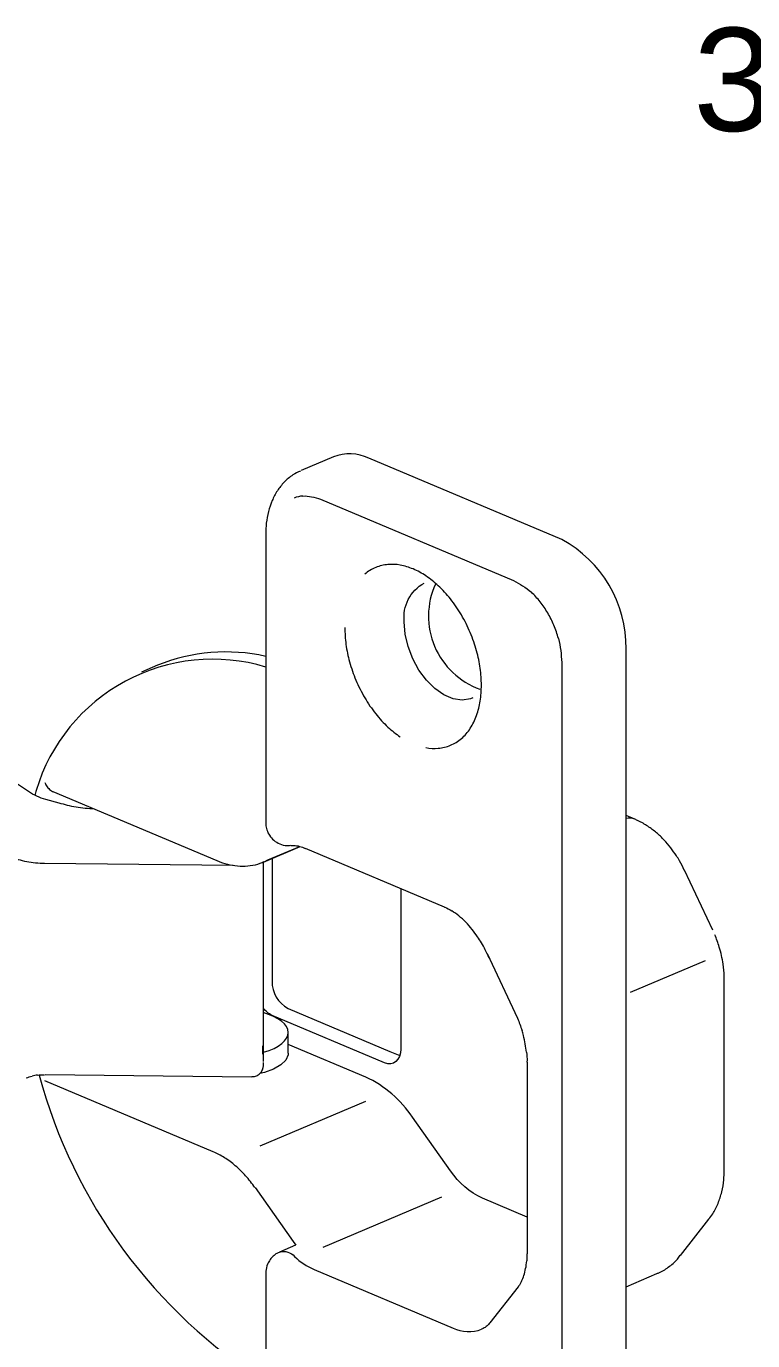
# Model space of a CAD drawing. Header units: metres. Extents: x -0.7 to 7.4, y 0 to 11.2.
# Drawn here: x -0.288 to -0.256, y 0.6891 to 0.747 of the extents above; entities that cross this region are included whole.
import ezdxf

# ---------------------------------------------------------------- set-up
doc = ezdxf.new("R2010")
doc.units = ezdxf.units.M
doc.header["$MEASUREMENT"] = 0
doc.layers.add('PDF3_Geometry_Num_Penna__7', color=7, linetype='Continuous', lineweight=18)
doc.layers.add('PDF3_Text_Num_Penna__7', color=7, linetype='Continuous', lineweight=18)
doc.styles.add('GENERATED_STYLE_1', font='Arial.ttf')

msp = doc.modelspace()

# ---------------------------------------------------------------- linework, layer by layer
at = {"layer": 'PDF3_Geometry_Num_Penna__7', "color": 7, "linetype": 'Continuous', "lineweight": 18, "flags": 128}
for points in [[(-0.2643300898717363, 0.6711617759539843), (-0.2642811595939585, 0.6711817431762065), (-0.2628679670939585, 0.6717798073428731, 0.3011765398331924), (-0.2615967323717363, 0.6742692895650955), (-0.2615967323717362, 0.7195846534539844, 0.2790798484097051), (-0.2644272801495141, 0.7244039153984287), (-0.2729207579272918, 0.7279860209539843, 0.2085315485358412), (-0.2744800357050696, 0.7280447584539843), (-0.2758932634828474, 0.727446800120651)], [(-0.2766489840384029, 0.7269245126206509, 0.04569877388974113), (-0.2769439062606253, 0.7265526848428733, 0.04511692082415005), (-0.2771767395939587, 0.7261187681762067, 0.03805561829664767), (-0.2773400757050691, 0.7256351098428729, 0.03869920232175186), (-0.2774317979272918, 0.7251225237317621)], [(-0.2774565982050696, 0.7246580565095398), (-0.2774565982050696, 0.7119167815095399, 0.01534379948469605), (-0.2774545520939588, 0.7118480956762064)], [(-0.2680155240384029, 0.718730155120651, 0.03536030216308433), (-0.268173568482847, 0.7194932134539844, 0.03160740580537351), (-0.2684526157050696, 0.7203007217873176, 0.03292698386834658), (-0.2688431407050695, 0.7210817717873177, 0.034596895907064), (-0.269323976816181, 0.7217845051206508, 0.01853462704773947), (-0.2695867962606255, 0.7220914217873173, 0.01859393788009244), (-0.2698630212606252, 0.7223694106762065, 0.04035238327142179), (-0.2704066518161807, 0.7228015634539843, 0.04701193371300235), (-0.2709700379272921, 0.7231067162317615, 0.05598910517568396), (-0.2715337768161807, 0.7232767551206508, 0.06632676305791975), (-0.2720774073717362, 0.7233035662317621, 0.07625255015890053), (-0.2726160990384028, 0.7231737440095397, 0.07987708304528725), (-0.2730972879272914, 0.722875999565095)], [(-0.2683367282050696, 0.7174221609539843), (-0.2684379754272918, 0.7173847665095399), (-0.2688094504272918, 0.7173293803984288), (-0.2692077365384029, 0.7173889998428732), (-0.2696148420939585, 0.7175604498428733), (-0.270012422649514, 0.7178373803984287), (-0.2703846032050696, 0.7182049748428733), (-0.2707130393161807, 0.7186505331762065), (-0.2709860893161807, 0.7191528887317621), (-0.2711892893161807, 0.7196898165095398), (-0.2713145254272918, 0.7202387387317621), (-0.2713575643161807, 0.7207742553984288, -0.3070462759785785), (-0.270480276538403, 0.7224873090095398)], [(-0.264572518760625, 0.7200485209539844, 0.03679147266622957), (-0.2647718382050696, 0.7206260181762065, 0.03207856393570532), (-0.2650452409828475, 0.7211700015095398, 0.03334958784323757), (-0.2653807326495137, 0.7216624792873179, 0.04240219958979632), (-0.2657652604272918, 0.7220798153984287)], [(-0.2774565982050696, 0.7192570287317621, 0.1526770766763461), (-0.2822204740384029, 0.7188637520650953), (-0.2829274407050695, 0.7185649492873176)], [(-0.2739255043161807, 0.7197799512317621, 0.03594083081763561), (-0.2737667543161807, 0.7190168928984287, 0.03247502562327642), (-0.2734877070939586, 0.7182093845650954, 0.03375267282934735), (-0.2730971820939584, 0.7174286873428731, 0.0347443204179279), (-0.2726163459828473, 0.7167256012317621, 0.01799249915213929), (-0.2723542320939583, 0.7164190373428733, 0.02046984172405366), (-0.272077301538403, 0.7161406956762064, 0.0404131137099843), (-0.271534376538403, 0.7157092484539843)], [(-0.2774565982050696, 0.7187857528984287, 0.4142327733331383), (-0.2875622704272919, 0.7133494473428732, 0.009093437261507072), (-0.2876229482050696, 0.7131381334539842)], [(-0.2704072162606251, 0.7152329984539842, 0.06479990792722648), (-0.269862880149514, 0.7152065401206511, 0.07533877441265258), (-0.2693241884828473, 0.7153363623428732, 0.07849668520618222), (-0.2688429995939586, 0.7156341067873179, 0.07033069736465841), (-0.2684524745939582, 0.7160853095650952, 0.0291586533450523), (-0.2682993690384028, 0.7163562428984287, 0.02532345896799065), (-0.268173427371736, 0.7166575151206508, 0.0497153539557254), (-0.2680157357050699, 0.7172865178984288)], [(-0.286547505149514, 0.7127885306762065), (-0.2871367145939585, 0.7129491503984288, -0.07838963160626032), (-0.2878973034828474, 0.713298047620651), (-0.2883444493161807, 0.7135924406762065, 0.07897320126684565), (-0.2891051440384029, 0.7139403853984287), (-0.2924971729272918, 0.7148567609539843), (-0.2924971729272918, 0.7148377109539843), (-0.2925659645939584, 0.7145868859539842), (-0.292750820149514, 0.7143462915095399), (-0.2930457423717363, 0.7141261581762065), (-0.2934376784828474, 0.713934952620651), (-0.2939118118161807, 0.7137807887317621), (-0.2944483868161807, 0.7136689581762065), (-0.295027295149514, 0.7136051053984287), (-0.2956245479272918, 0.7135906415095399), (-0.2962172145939584, 0.7136262720650954), (-0.2967809534828473, 0.7137109387317621), (-0.2972935395939584, 0.7138421720650955, 0.08700492683037421), (-0.2976518559828474, 0.7138822476206511)], [(-0.2610571234828474, 0.7120079745650953, 0.01132273591525517), (-0.2612115695939584, 0.7120781420650953), (-0.2615968029272918, 0.7122404198428732)], [(-0.2774083382050695, 0.7116096178984287, 0.06373367646705821), (-0.2772940382050684, 0.7113700817873183, 0.07395594274989288), (-0.277101068760625, 0.7111520651206512, 0.070347307534612), (-0.2768378965384033, 0.7109926095650945)], [(-0.2592382012606251, 0.7102433801206509, 0.01827155737163436), (-0.2593775484828471, 0.7104695106762067, 0.02093535604421914), (-0.2596308429272919, 0.7108247578984287, 0.02296841891772207), (-0.2599204734828475, 0.7111609551206508, 0.02780681791498341), (-0.2602587873717362, 0.7114819828984288, 0.02818090037974276), (-0.2606390818161807, 0.7117694967873177)], [(-0.2771795970939585, 0.710353693731762), (-0.2771795970939585, 0.7049406009539844, 0.2769737237512145), (-0.276471960149514, 0.7037356531762065), (-0.2719954218161807, 0.7018468809539843), (-0.2715593884828473, 0.701663083731762)], [(-0.2790344673717363, 0.710071930120651, 0.03729855896253972), (-0.2785864395939585, 0.7100137217873176, 0.0432973574191361), (-0.2781387645939585, 0.7100341828984288)], [(-0.2715165612606251, 0.7090280253984288), (-0.2715165612606251, 0.7019538431762066), (-0.2715303195939585, 0.701783098731762), (-0.2715701834828473, 0.7016303459539843), (-0.2716358001495141, 0.7015012292873176), (-0.2717239945939585, 0.7014010403984288), (-0.2718315918161807, 0.7013336598428732), (-0.271953300149514, 0.7013012042873177), (-0.2720862973717362, 0.7013057903984288), (-0.2722241629272918, 0.7013466773428731), (-0.2771789268161807, 0.7034365328984288, -0.1223850168217712), (-0.2775737204272918, 0.7037575253984287)], [(-0.2676227412606252, 0.7059624570650953, 0.01108826006637567), (-0.2677931329272916, 0.70632687650954, 0.01757096513027489), (-0.2679638773717363, 0.7066366153984287, 0.01198686680481796), (-0.2681300357050694, 0.7068980237317622, 0.02002111159728506), (-0.2683730995939584, 0.7072264598428732, 0.02458443187705047), (-0.2686528523717361, 0.7075411376206511, 0.02780478816082561), (-0.268956241260625, 0.7078198320650956, 0.02784578369284707), (-0.2692656273717362, 0.7080434931762065)], [(-0.2573240643161807, 0.705697238731762, 0.01586794827606063), (-0.2573935615384029, 0.7060771803984287, 0.02195137015238875), (-0.2574902226495142, 0.7064444220650954)], [(-0.2575466318161806, 0.6951512292873177, 0.03539388612646242), (-0.257382590149514, 0.6956592292873176, 0.04059694635313317), (-0.2572943957050696, 0.6961929820650955, 0.01671567006347767), (-0.2572765804272918, 0.696588798731762), (-0.2572765804272918, 0.7050367681762065, 0.01201953373661034), (-0.2572785559828471, 0.7051708942873176)], [(-0.2659789379272918, 0.7018082870650955, 0.01806971844240152), (-0.2660318545939585, 0.7021794092873176, 0.01758322772146721), (-0.266113346260625, 0.7025477092873177, 0.01405520089435266), (-0.2661764934828474, 0.7027717231762065)], [(-0.2659554782050696, 0.694551895120651), (-0.2679123365384029, 0.6953770423428731, -0.1369444930299151), (-0.2693172034828474, 0.6965819195650954), (-0.2710024229272918, 0.6989568195650955, 0.1372047333383661), (-0.2730551309828474, 0.7007186270650955), (-0.276467197649514, 0.7021583131762065)], [(-0.2777851401495141, 0.7008191334539844, 0.09088258191294231), (-0.277650731816182, 0.7009524834539852, 0.04487273373832106), (-0.2776041651495149, 0.7010367973428736, 0.02746298471645686), (-0.2775805290384036, 0.7011027667873179, 0.02498186823045499), (-0.2775660651495139, 0.7011690890095398, 0.01817320198097712), (-0.2775586568161796, 0.7012343528984286, 0.01309650765520867), (-0.2775516012606251, 0.7013292501206511, 0.0005410969152828898), (-0.2775494845939585, 0.7013613528984287)], [(-0.2783441165384029, 0.6963663723428732, 0.03447121993606313), (-0.2787960248717362, 0.6968084028984288, 0.0384054008488408), (-0.2792743915384031, 0.697164708453984)], [(-0.2779298143161807, 0.695847612620651), (-0.276244630149514, 0.6934730653984288), (-0.2761253912606251, 0.6933107523428732), (-0.276139855149514, 0.6933054606762066), (-0.2768468218161807, 0.693006305120651, -0.2960946313916417), (-0.2761915370939584, 0.6928138648428732, 0.08784909140422589), (-0.2753303359828474, 0.6922366498428733), (-0.2692124637606251, 0.689655727620651, 0.2050558463609064), (-0.2679530470939582, 0.6896049276206505)], [(-0.2661988243161805, 0.6917206770650952, 0.03391484878721302), (-0.2660940493161814, 0.6919774992873179, 0.03206240694093022), (-0.2660153798717362, 0.6922791242873175, 0.03186616451341089), (-0.2659684604272918, 0.6926177909539843)], [(-0.2615967323717363, 0.6914821640095399), (-0.2602353629272918, 0.692058250120651, 0.008434239080414482), (-0.2601808940384029, 0.6920825917873176)], [(-0.2663240604272918, 0.6915114798428732, 0.005748313030016996), (-0.2663496015384029, 0.6914790595650955), (-0.2675980820939585, 0.6898855623428732)]]:
    msp.add_lwpolyline(points, format="xyb", dxfattribs=at)
for points in [[(-0.2750402115384029, 0.7261823387317621), (-0.2665467337606252, 0.7226002331762066)], [(-0.264423787649514, 0.718985566231762), (-0.264423787649514, 0.6736702023428732)], [(-0.2868334315384029, 0.713302175120651), (-0.2796071315384029, 0.7102541751206509)], [(-0.277561302649514, 0.7101926506762065), (-0.2759441693161807, 0.7108763340095399)], [(-0.2773601134828473, 0.7102914990095399), (-0.275962055149514, 0.710883460120651)], [(-0.2757188854272918, 0.7107998165095398), (-0.2696010132050696, 0.7082203053984287)], [(-0.2871931237606251, 0.7101366648428732), (-0.2788869709828474, 0.7100530565095399)], [(-0.2775737204272918, 0.7101871120650953), (-0.2775737204272918, 0.7013994176206511)], [(-0.2775317045939585, 0.7102057387317621), (-0.2773602545939585, 0.7102914637317621)], [(-0.2577768193161807, 0.7071916053984287), (-0.2590252998717363, 0.7098388498428732)], [(-0.2677159098717362, 0.7061692906762065), (-0.2663742959828473, 0.7033149656762065)], [(-0.2614045037606251, 0.704459306231762), (-0.2580936843161807, 0.7058608923428732)], [(-0.2764671623717362, 0.7017752317873176), (-0.2764671623717362, 0.7026815178984287)], [(-0.2775840568161807, 0.7017249256762065), (-0.2775854679272918, 0.7020935784539842)], [(-0.2764670212606252, 0.7017750553984288), (-0.2764754879272918, 0.7016907415095399), (-0.2765774407050696, 0.7014660220650955), (-0.2767922823717363, 0.7012547081762065), (-0.277110135149514, 0.7010680887317621), (-0.2775158295939585, 0.7009149831762065), (-0.2777225573717362, 0.7008758248428731)], [(-0.2871655365384029, 0.7008252365095399), (-0.2780698670939585, 0.700732808731762)], [(-0.2659554782050696, 0.7013733473428733), (-0.2659554782050696, 0.6929257306762066)], [(-0.2797661637606252, 0.6974238942873177), (-0.2871819054272918, 0.700552327620651)], [(-0.2730613398717363, 0.6996435720650954), (-0.2777176537606252, 0.6976722498428732)], [(-0.2697240620939585, 0.6954193756762066), (-0.2749409398717362, 0.6932109867873176)], [(-0.2592017240384029, 0.6928564098428732), (-0.2579525379272918, 0.6944495542873176)], [(-0.2774565982050696, 0.692085555120651), (-0.2774565982050696, 0.6793435745650954)]]:
    msp.add_lwpolyline(points, dxfattribs=at)
at = {"layer": 'PDF3_Geometry_Num_Penna__7', "color": 7, "linetype": 'Continuous', "lineweight": 18}
for centre, radius, start, end in [((-0.2757503701953716, 0.7251840925698846), 0.001140130175961762, 93.57551078790654, 113.5550810195487), ((-0.2668681237468351, 0.7210299625206734), 0.003424594069702414, 155.6586711107532, 250.0912254685418), ((-0.2614678139401753, 0.7114365239960577), 0.0006908156757030048, 68.16713248524552, 100.7643972188088), ((-0.2873131466152306, 0.6990978392764168), 0.001717216913910302, 96.35831228122068, 104.5888020161335), ((-0.2650232861019985, 0.7068506518560155), 0.02320724919245032, 195.098108611001, 237.6056439836942)]:
    msp.add_arc(centre, radius, start, end, dxfattribs=at)
msp.add_ellipse((-0.27898271100858, 0.7026821091778908), major_axis=(-0.002515478972443586, 7.459569117966585e-07), ratio=0.4209415490993574, start_param=2.176673744311051, end_param=4.117977252222573, dxfattribs=at)
for points in [[(-0.2762591645939585, 0.7272501265095398), (-0.2764023923717362, 0.7271605209539843), (-0.2765311562606251, 0.7270479848428731), (-0.2766489840384028, 0.7269245126206508)], [(-0.2759317868161807, 0.7274201653984288), (-0.2760432645939584, 0.7273676015095397), (-0.2761550951495141, 0.7273139792873174), (-0.2762591645939586, 0.7272501265095397)], [(-0.2758214732050696, 0.7263220034539842), (-0.2755741759828473, 0.72633540900954), (-0.2753067704272918, 0.7262588562317623), (-0.2750400704272919, 0.7261823034539845)], [(-0.2774317979272918, 0.7251225237317621), (-0.2774469673717362, 0.7249701237317621), (-0.2774504951495141, 0.7248141959539843), (-0.2774536701495141, 0.7246579153984287)], [(-0.2665466632050696, 0.7226001626206511), (-0.2662799632050696, 0.7224512903984288), (-0.266012557649514, 0.722301712620651), (-0.2657652604272917, 0.722079815398429)], [(-0.2739784209828474, 0.7205239595650954), (-0.2739681904272918, 0.7202773678984288), (-0.273958312649514, 0.7200314817873177), (-0.2739255043161806, 0.719779951231762)], [(-0.2645725187606252, 0.7200485209539843), (-0.2644811493161807, 0.7196939792873176), (-0.264452221538403, 0.7193397903984288), (-0.2644236465384031, 0.71898560150954)], [(-0.2679626073717363, 0.7179861467873176), (-0.2679721323717362, 0.7182327384539843), (-0.2679827157050696, 0.718478977342873), (-0.2680155240384029, 0.7187301551206506)], [(-0.2680157357050696, 0.7172865178984288), (-0.2679825745939585, 0.7175101790095397), (-0.2679723440384029, 0.7177483040095397), (-0.2679624662606253, 0.7179860762317618)], [(-0.2871820818161807, 0.7136938995650953), (-0.2871503318161807, 0.713629341231762), (-0.2871185818161807, 0.7135644301206508), (-0.2870780123717363, 0.713507985676206)], [(-0.2870780123717362, 0.7135079856762064), (-0.2870374429272918, 0.7134511884539843), (-0.2869877012606251, 0.7134028578984287), (-0.286935490149514, 0.713361582898429)], [(-0.286935490149514, 0.7133615828984288), (-0.2869065623717362, 0.7133390051206511), (-0.2868762234828474, 0.71331854400954), (-0.286845179038403, 0.7133072551206509)], [(-0.2868451790384029, 0.713307255120651), (-0.2868407167132603, 0.713307255120651), (-0.2868371694412583, 0.7133033745650953), (-0.2868335373717363, 0.7133033745650953)], [(-0.2858059662606252, 0.712610025120651), (-0.2860645523717362, 0.7126541223428732), (-0.2863054995939585, 0.7127211501206508), (-0.286547505149514, 0.7127885306762062)], [(-0.2849896384828474, 0.7125239473428732), (-0.285267980149514, 0.7125458195650954), (-0.2855456162606251, 0.7125662806762064), (-0.285805966260625, 0.7126100251206509)], [(-0.2774545520939585, 0.7118480956762065), (-0.2774517298717363, 0.7117669567873176), (-0.2774337382050696, 0.7116865234539842), (-0.2774083382050696, 0.7116096178984288)], [(-0.2606390818161807, 0.7117694967873177), (-0.260773490149514, 0.7118605134539843), (-0.2609117790384029, 0.7119448273428733), (-0.2610571234828474, 0.7120079745650956)], [(-0.2768378965384029, 0.7109926095650954), (-0.2767387659828474, 0.7109499234539843), (-0.2766318743161807, 0.7109202901206508), (-0.2765256882050695, 0.7109192317873173)], [(-0.2765256882050696, 0.7109192317873176), (-0.2764713604272918, 0.7109192317873176), (-0.2764173854272918, 0.7109259345650956), (-0.2763637632050697, 0.7109326373428734)], [(-0.2763569193161807, 0.7109154217873177), (-0.2763114109828474, 0.7109203606762066), (-0.2762666082050697, 0.7109245940095401), (-0.2762165137606252, 0.7109242412317621)], [(-0.2762165137606251, 0.710924241231762), (-0.276142077649514, 0.7109231828984287), (-0.2760570582050696, 0.7109097773428732), (-0.2759649832050696, 0.7108847301206511)], [(-0.2759649832050696, 0.710884730120651), (-0.2758863137606252, 0.7108621523428733), (-0.2758016470939585, 0.7108296967873177), (-0.2757176859828475, 0.7107968884539843)], [(-0.2887371968161807, 0.7104336331762064), (-0.2884877829272918, 0.71034896650954), (-0.2882383690384029, 0.7102650053984287), (-0.2879804884828473, 0.7102149109539845)], [(-0.2879804884828474, 0.7102149109539844), (-0.2877236662606252, 0.7101658748428732), (-0.2874583773717362, 0.7101514109539842), (-0.2871930884828475, 0.7101365942873173)], [(-0.2796070257050696, 0.7102606662317621), (-0.2795629284828474, 0.7102409106762065), (-0.2795195368161807, 0.7102200967873178), (-0.2794754395939585, 0.7102017523428735)], [(-0.2794754395939585, 0.7102017523428732), (-0.279330095149514, 0.7101407217873176), (-0.2791819284828473, 0.7101015634539842), (-0.2790344673717362, 0.7100719301206511)], [(-0.2781387645939585, 0.7100341828984288), (-0.2779863645939585, 0.7100532328984288), (-0.2778360812606251, 0.71008321900954), (-0.277696381260625, 0.7101403690095404)], [(-0.2776963812606251, 0.7101403690095399), (-0.2776406423717362, 0.7101632995650953), (-0.2775856090384029, 0.7101911690095398), (-0.2775309284828473, 0.7102183328984285)], [(-0.2590342957050696, 0.7098345106762065), (-0.2590985012606252, 0.7099731523428732), (-0.2591630595939585, 0.7101114412317622), (-0.2592382012606252, 0.7102433801206509)], [(-0.2695997079272918, 0.7082167070650954), (-0.2695887718161807, 0.7082128265095399), (-0.2695781884828473, 0.7082092987317622), (-0.2695672523717361, 0.7082054181762066)], [(-0.2695672523717362, 0.7082054181762065), (-0.2694744718161807, 0.7081708459539845), (-0.2693696968161807, 0.7081101681762065), (-0.2692656273717363, 0.7080434931762066)], [(-0.257490222649514, 0.7064444220650954), (-0.2575466670939585, 0.7066296303984286), (-0.2576175754272919, 0.7068116637317621), (-0.2576877782050697, 0.7069926387317622)], [(-0.2572785559828474, 0.7051708942873176), (-0.2572771448717363, 0.7053444609539843), (-0.2572972532050695, 0.7055208498428733), (-0.2573240643161806, 0.7056972387317623)], [(-0.2663744018161807, 0.7033150009539844), (-0.2663034934828473, 0.7031347315095399), (-0.2662332907050696, 0.7029548148428733), (-0.2661764934828473, 0.7027717231762064)], [(-0.2659789379272918, 0.7018082870650955), (-0.2659644740384029, 0.701678817620651), (-0.2659535379272918, 0.7015497009539844), (-0.2659560073717363, 0.7014301092873179)], [(-0.2659560073717362, 0.7014301092873176), (-0.2659567129272918, 0.7014114120650955), (-0.2659574184828474, 0.7013934203984289), (-0.265958124038403, 0.7013747231762069)], [(-0.2875033212606252, 0.7008044931762065), (-0.2874017212606252, 0.7008150765095398), (-0.2872980045939585, 0.7008157820650953), (-0.2871946407050695, 0.700816134842873)], [(-0.2779590595939585, 0.7007446973428733), (-0.2778969707050696, 0.70075316400954), (-0.2778377040384029, 0.7007824445650956), (-0.2777851401495141, 0.7008191334539844)], [(-0.2879965045939585, 0.7006824320650954), (-0.2879139545939585, 0.7007088903984287), (-0.2878317573717363, 0.7007371126206509), (-0.2877456795939586, 0.7007596903984286)], [(-0.2780691262606251, 0.700741875120651), (-0.2780320845939585, 0.7007408167873177), (-0.277994690149514, 0.7007387001206508), (-0.2779590595939584, 0.700744697342873)], [(-0.2792743915384029, 0.6971647084539843), (-0.2794366693161807, 0.6972648973428731), (-0.279601416538403, 0.6973449778984286), (-0.2797661637606252, 0.6974240001206506)], [(-0.2779299554272918, 0.6958477890095398), (-0.2780650693161807, 0.6960259417873177), (-0.2782001832050696, 0.6962037417873179), (-0.2783441165384029, 0.6963663723428732)], [(-0.2577829929272918, 0.6946908542873176), (-0.257687390149514, 0.6948323181762065), (-0.2576115429272917, 0.6949896570650955), (-0.2575466318161806, 0.6951512292873178)], [(-0.2579607929272918, 0.6944573153984287), (-0.2578994095939585, 0.6945321042873176), (-0.257838026260625, 0.6946086570650954), (-0.2577829929272916, 0.694690854287318)], [(-0.2771273859828474, 0.6928274467873177), (-0.2771774804272918, 0.6927812328984287), (-0.2772243998717362, 0.692731138453984), (-0.2772635582050696, 0.6926757523428728)], [(-0.2769640498717362, 0.6929470384539843), (-0.2770240220939585, 0.6929166995650953), (-0.2770769387606253, 0.6928736606762064), (-0.2771273859828475, 0.6928274467873179)], [(-0.2768419887606251, 0.6929964273428731), (-0.2768839693161806, 0.6929816106762066), (-0.2769252443161808, 0.6929671467873176), (-0.2769640498717365, 0.6929470384539845)], [(-0.2659582298717363, 0.6929275298428732), (-0.2659596409828474, 0.6928227548428731), (-0.2659610520939584, 0.6927176270650954), (-0.2659684604272919, 0.6926177909539843)], [(-0.2593352857050696, 0.6926981890095398), (-0.2592911884828473, 0.6927511056762065), (-0.2592506190384029, 0.6928071973428731), (-0.2592100495939584, 0.6928636417873175)], [(-0.2774538818161807, 0.692159673731762), (-0.2774552929272918, 0.6921349792873177), (-0.2774545873717362, 0.6921099320650953), (-0.2774538818161807, 0.6920852376206508)], [(-0.2773780345939584, 0.6924743515095398), (-0.2774140179272918, 0.692370987620651), (-0.2774489429272918, 0.6922672709539842), (-0.2774538818161807, 0.6921596737317616)], [(-0.2772635582050696, 0.6926757523428732), (-0.2773083609828473, 0.6926136634539843), (-0.2773436387606251, 0.6925438134539842), (-0.2773782109828473, 0.6924743162317617)], [(-0.2601808940384029, 0.6920825917873177), (-0.260020380149514, 0.69213938900954), (-0.2598764468161807, 0.6922367556762068), (-0.2597370995939582, 0.6923390612317623)], [(-0.2597370995939585, 0.692339061231762), (-0.2595910495939585, 0.6924466584539843), (-0.2594502912606252, 0.6925609584539841), (-0.2593352857050696, 0.6926981890095396)], [(-0.2661988243161807, 0.6917206770650954), (-0.266237982649514, 0.6916391853984288), (-0.2662799632050695, 0.6915647492873176), (-0.2663240604272917, 0.6915114798428731)], [(-0.267598787649514, 0.6898896545650954), (-0.2676379459828474, 0.6898430878984287), (-0.267676751538403, 0.6897968740095399), (-0.2677152043161808, 0.6897580684539845)], [(-0.2678792459828473, 0.6896405934539843), (-0.2679032348717363, 0.689630010120651), (-0.2679289876495139, 0.68962224900954), (-0.2679536820939583, 0.6896141351206507)], [(-0.2677152043161807, 0.6897580684539842), (-0.2677681209828474, 0.6897051517873176), (-0.2678213904272918, 0.6896652878984285), (-0.2678792459828474, 0.6896405934539841)]]:
    msp.add_open_spline(points, degree=3, dxfattribs=at)

# ---------------------------------------------------------------- texts
at = {"layer": 'PDF3_Text_Num_Penna__7', "color": 7, "linetype": 'Continuous', "lineweight": 18, "insert": (-0.2586386554272918, 0.7423418382074217), "char_height": 0.004545458984375, "attachment_point": 7, "style": 'GENERATED_STYLE_1'}
msp.add_mtext('\\A1;3x', dxfattribs=at)

doc.saveas('drawing.dxf')
